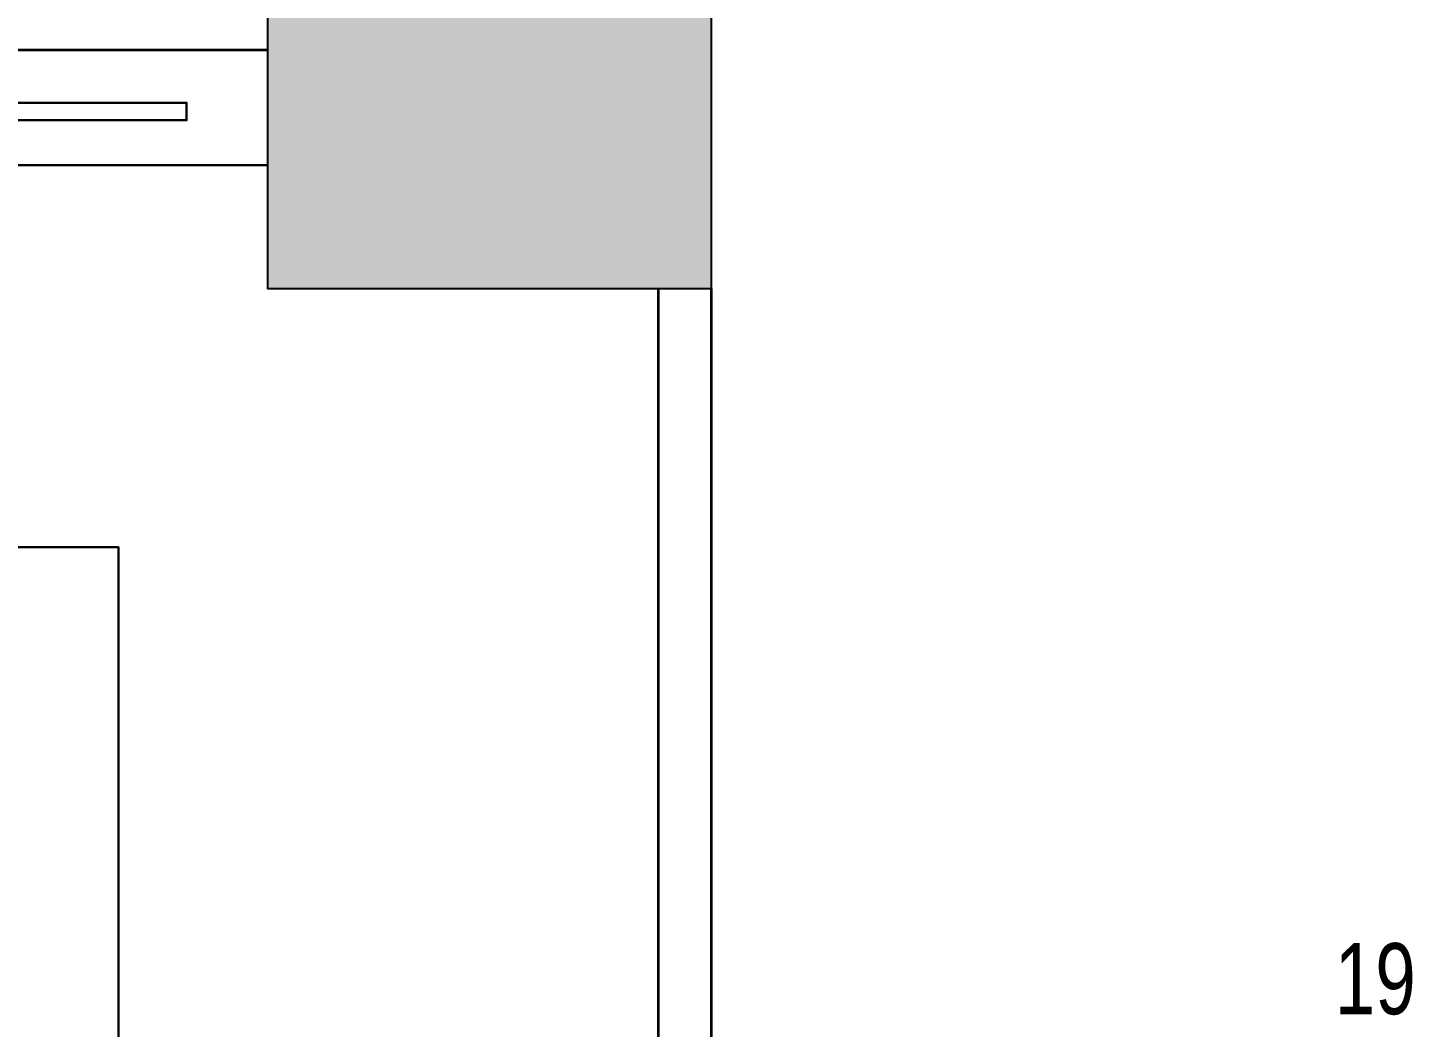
# Model space of a CAD drawing. Header units: millimetres. Extents: x 2165 to 3229, y 834 to 2305.
# Drawn here: x 2602.7 to 2719.6, y 1593.9 to 1678.3 of the extents above; entities that cross this region are included whole.
import ezdxf

# ---------------------------------------------------------------- set-up
doc = ezdxf.new("R2010")
doc.units = ezdxf.units.MM
for name, color, linetype, lineweight in [('COL HATCH', 50, 'Continuous', 9), ('FUR', 12, 'Continuous', 30), ('WALL', 7, 'Continuous', 35)]:
    doc.layers.add(name, color=color, linetype=linetype, lineweight=lineweight)
doc.layers.add('S.TEXT', color=8, linetype='Continuous')
doc.layers.add('STR. COL', color=222, linetype='Continuous')
doc.styles.add('swis', font='swisscl.ttf')

msp = doc.modelspace()

# ---------------------------------------------------------------- hatches: boundary and pattern name
at = {"layer": 'COL HATCH'}
h = msp.add_hatch(color=256, dxfattribs=at)
h.dxf.hatch_style = 1
h.paths.add_polyline_path([(2660.4, 1656.26), (2660.4, 1680.26), (2622.9, 1680.26), (2622.9, 1656.26)])

# ---------------------------------------------------------------- linework, layer by layer
at = {"layer": 'FUR'}
msp.add_line((2622.9, 1666.67, 0), (2544.4, 1666.67, 0), dxfattribs=at)
at = {"layer": 'FUR', "elevation": 0}
for points in [[(2556.14, 1670.47), (2616.07, 1670.47), (2616.07, 1671.96), (2556.14, 1671.96)], [(2610.32, 1478.57), (2610.32, 1634.43), (2556.45, 1634.43), (2556.45, 1478.57)]]:
    msp.add_lwpolyline(points, close=True, dxfattribs=at)
at = {"layer": 'STR. COL', "elevation": 0}
msp.add_lwpolyline([(2660.4, 1656.26), (2660.4, 1680.26), (2622.9, 1680.26), (2622.9, 1656.26)], close=True, dxfattribs=at)
at = {"layer": 'WALL'}
for p, q in [((2594.65, 1676.42, 0), (2622.9, 1676.42, 0)), ((2655.9, 1487.02, 0), (2655.9, 1656.26, 0)), ((2660.4, 1243.76, 0), (2660.4, 1656.26, 0))]:
    msp.add_line(p, q, dxfattribs=at)

# ---------------------------------------------------------------- texts
at = {"layer": 'S.TEXT', "style": 'swis'}
msp.add_text('19', height=6, rotation=360, dxfattribs=at).set_placement((2713.01, 1594.99, 0))

doc.saveas('drawing.dxf')
